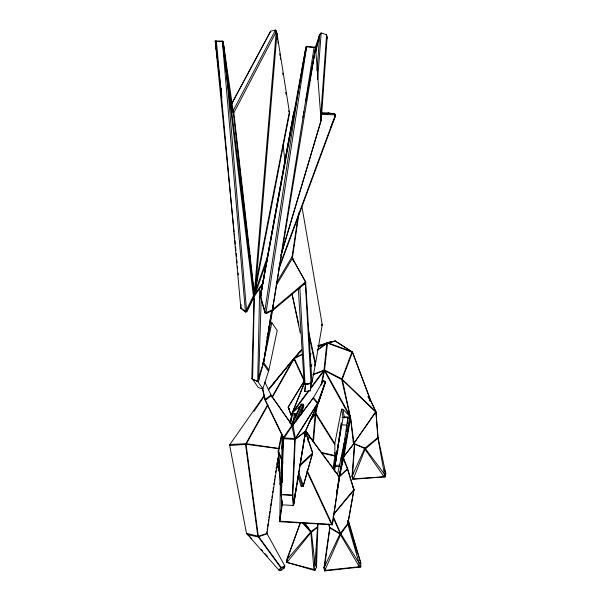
<?xml version="1.0" encoding="UTF-8"?>
<svg xmlns="http://www.w3.org/2000/svg" width="601" height="601" viewBox="0 0 601 601"><rect width="100%" height="100%" fill="white"/><g stroke="black" fill="none" stroke-linecap="round" stroke-linejoin="round"><path stroke-width="0.9" d="M304.572 380.884L294.31 358.406L301.552 350.015L299.929 352.201M316.554 548.563L316.502 567.104L314.871 570.514L286.624 562.348L286.94 559.05L300.387 522.487M347.333 423.45L347.874 417.567L344.35 417.665L343.028 409.311L349.632 416.275L324.457 370.855L327.553 342.683L335.583 341.128L352.502 352.133L370.516 400.349L376.008 411.925L378.021 437.423L385.759 473.648L385.511 476.788L352.84 479.275L352.028 476.3L354.515 443.816M297.946 476.796L301.274 486.239L303.189 486.239L312.588 453.229L305.699 432.427L305.601 433.757M281.959 501.211L282.117 504.825L281.058 494.33L283.079 436.739M282.064 482.445L282.342 435.53M281.801 500.468L281.771 504.216L282.207 501.324M281.914 482.678L282.222 435.853M292.867 422.556L294.505 414.217L296.503 414.502M254.283 297.585L252.578 379.449L257.679 381.304L258.64 380.794L263.764 361.689L272.756 309.372M240.746 304.745L240.408 306.563L240.843 308.321L245.426 312.039L246.643 311.814L254.095 296.511L276.235 31.74L275.491 30.05L270.653 31.192L231.791 103.605M333.555 470.005L335.583 458.375L334.952 455.423L334.81 443.583L341.623 409.011L343.103 417.53L335.854 458.646M335.974 457.812L334.524 471.154M259.715 288.232L257.679 381.304M314.916 568.651L314.871 570.514L313.902 569.455L286.624 562.348L287.563 560.741M318.605 346.604L326.982 342.683L335.11 341.06L352.502 352.133L342.247 379.216L350.548 417.958L343.524 458.901L339.347 477.254L332.3 524.696L279.803 521.751L280.374 482.4M261.157 299.764L258.64 380.794L257.536 381.154L252.578 379.449L251.834 378.397L254.05 298.862M317.967 523.719L316.502 567.104L314.999 564.414L311.423 532.155L304.669 522.878M261.42 291.38L261.623 284.859M216.645 52.167L215.511 42.881L216.383 41.003L222.415 41.048L253.389 295.872L254.095 296.511L255.335 293.739L257.22 278.128M334.952 455.566L321.633 452.485M264.838 382.048L271.299 395.578L292.124 425.177L283.169 437.911L283.664 438.722L281.351 494.751L282.117 504.825L293.28 505.486L305.488 431.135L318.973 400.95L325.464 381.522L323.188 380.846L313.061 398.32L292.649 425.215L283.664 438.722L265.214 400.446L262.321 388.314M302.1 413.075L303.768 405.179L303.092 404.188L301.672 404.097L291.763 425.162L294.76 439.421L292.439 494.841L293.213 505.524L294.482 497.35M298.134 216.044L292.124 256.695L292.424 258.34L305.624 281.869L305.045 283.341L272.959 310.341L266.476 313.361L264.988 312.963L260.346 296.902L261.014 292.289L293.746 112.56L295.512 107.218M282.222 479.786L280.787 484.969L278.669 451.103L281.892 434.636M240.993 304.534L240.843 308.321M245.426 312.039L253.389 295.872L253.682 291.049L233.361 112.552L223.204 41.822L222.415 41.048L222.806 43.835M354.658 443.418L352.517 475.887L353.358 478.869L352.84 479.275L353.448 477.502M305.526 434.891L305.376 436.063M320.649 117.608L326.591 34.7L321.182 32.92L319.777 34.467L315.247 47.607M317.02 70.617L319.777 34.467L315.818 51.844M317.644 79.55L321.182 32.92L319.078 36.045L315.54 51.566M343.276 456.91L350.255 417.41L341.668 379.419L352.073 351.713L327.553 342.683L317.283 350.105M251.263 302.596L246.643 311.814L227.629 85.259L223.204 41.822L253.682 291.049L254.193 291.861L255.425 291.109L276.978 33.401L275.491 30.05L232.655 111.703L233.819 112.89L254.193 291.861L253.389 295.872M317.711 524.132L314.999 564.414L313.902 569.455L310.785 531.645L304.234 522.825M340.234 432.232L335.05 466.601L339.407 466.459M334.472 470.087L341.218 422.826M312.911 441.142L315.179 414.224L317.208 404.21M313.459 442.103L315.848 413.263L317.861 403.339M318.402 346.86L326.854 343.028L323.954 370.825L321.039 385.264M339.017 479.065L347.874 417.567M249.25 257.198L249.415 255.335M249.588 253.472L249.753 251.609M250.008 258.595L250.264 255.801M311.739 380.794L310.266 390.838L304.767 391.521L305.451 384.107L310.95 383.43L311.22 381.605M310.266 390.838L310.95 383.43M337.897 476.12L339.49 475.646L343.073 458.075L347.551 469.291L353.861 489.98L347.851 524.207L359.052 562.987L359.323 566.743L360.78 566.968L360.818 563.182L348.347 520.226M260.932 294.092L261.841 287.173L264.132 277.121M304.767 391.521L305.593 384.385M296.203 421.166L303.768 405.179L303.144 404.961L303.092 404.188L293.205 425.253L292.011 425.042L292.439 425.2M281.05 254.824L321.069 120.425L315.698 49.169L314.796 47.178L307.179 46.367L305.932 47.013L260.346 296.902L306.578 46.855L314.075 47.592L315.72 47.186L272.478 309.74L272.959 310.341L273.816 308.659L305.624 281.869L311.972 382.176L310.987 383.235L305.406 384.302L304.159 383.648L298.321 289.028M262.75 283.116L255.335 293.739L254.193 291.861L255.23 290.336L256.124 283.83M270.119 320.521L270.39 318.673M271.329 312.182L271.599 310.326M298.9 409.897L299.388 406.569L300.425 406.419M328.935 524.568L329.739 527.933L323.924 567.877L324.63 570.95L360.78 566.968L360.292 565.18M266.596 533.598L266.867 531.75M267.137 529.894L267.415 528.046M267.685 526.198L268.091 523.418M268.369 521.57L268.639 519.722M268.91 517.867L269.323 515.095M269.594 513.246L269.864 511.391M270.142 509.543L270.412 507.695M270.683 505.839L271.096 503.067M271.367 501.219L271.637 499.363M271.915 497.515L272.185 495.667M272.591 492.888L272.869 491.04M273.139 489.191L273.41 487.336M273.823 484.564L274.094 482.716M274.364 480.86L274.642 479.012M274.912 477.164L275.183 475.308M275.596 472.536L275.867 470.688M276.137 468.833L276.415 466.985M276.821 464.212L277.091 462.357M277.369 460.509L277.639 458.661M292.612 412.789L290.681 423.758M279.48 521.39L282.23 501.82M299.11 212.378L292.477 257.333L293.273 260.992M264.027 395.751L229.882 444.507L229.702 445.559L246.485 533.335L278.954 570.184L280.945 570.364L284.085 568.095L284.844 566.014L266.942 533.515L278.526 455.175M282.162 504.93L279.713 521.533L283.432 521.345M294.753 495.502L295.023 493.661M296.826 483.888L293.874 503.841L293.213 505.524M297.225 481.153L297.495 479.328M345.019 439.677L345.29 437.859M346.236 431.495L346.499 429.677M346.769 427.859L347.04 426.041M332.939 468.69L334.937 456.084L321.573 453.034M340.512 430.384L340.797 428.543M341.083 426.702L341.36 424.862L347.175 425.125M271.652 310.447L263.471 363.012L262.269 363.725M335.478 461.38L335.749 459.044M272.02 310.191L263.764 361.689L262.592 362.546M312.588 452.283L312.422 454.146L299.937 465.858L305.488 431.135L319.184 401.183L325.464 381.522L317.388 403.602L295.264 438.52L283.169 437.911M291.906 425.17L292.845 425.223L313.482 397.667L317.959 403.098L295.459 438.685L294.76 439.421L283.664 438.722M304.467 381.86L304.159 383.648L305.451 384.46L311.033 383.393L311.408 381.575M290.133 423.457L291.973 413.638L304.301 382.747M290.26 423.292L291.951 413.743L304.444 383.25M336.823 492.279L339.588 476.736L347.648 468.795L343.261 457.121L353.951 443.358L375.798 411.557L341.729 378.863L324.638 370.051L312.948 374.34M267.084 337.672L267.422 335.831M268.917 327.537L269.248 325.697M267.069 338.348L267.4 336.53M267.723 334.712L268.008 332.736M268.384 331.076L269.864 322.895M262.261 286.805L261.014 292.289L293.746 112.56M302.859 117.323L303.197 115.482M303.535 113.634L303.881 111.786M305.736 101.637L315.72 47.186L309.815 80.504M310.364 356.543L310.957 353.471M337.582 474.084L340.835 458.879L341.849 458.841M336.808 490.957L337.146 489.131M337.484 487.298L339.302 475.774M340.301 432.938L335.854 458.555M298.449 474.647L298.81 472.754L303.4 485.758L302.581 486.337L298.389 474.925M325.291 564.407L323.924 567.877L340.158 533.568L333.164 517.258M250.64 269.06L251.165 266.296M251.075 268.887L251.428 267.047M255.23 290.336L289.554 113.176L276.978 33.401L276.235 31.74L233.819 112.89L232.362 111.576L226.344 68.89M304.504 380.606L288.247 406.9L291.793 417.086M305.654 432.307L305.781 431.668L294.76 439.421M321.708 384.392L324.457 370.855L325.141 370.892L342.307 379.832L375.888 412.278L377.961 438.392L384.392 473.994L384.054 476.796L353.358 478.869L365.047 449.225L378.119 438.016M281.599 434.057L278.21 450.607L280.043 484.293L280.487 484.819M282.162 441.232L282.523 439.444M281.508 448.774L282.628 443.328M344.14 442.824L340.872 458.818L343.051 458.315M258.933 376.699L263.554 362.305L271.87 322.729L269.421 322.534M262.847 388.892L257.513 381.102L252.968 379.794L258.302 387.577L262.847 388.892L268.887 370.096L277.204 330.52L271.87 322.729M300.35 406.742L300.718 404.984L301.672 404.097L301.725 404.871L300.718 404.984L291.064 425.403M301.048 414.923L302.957 405.863M338.258 475.902L339.189 476.285L339.986 475.714L347.648 468.795L353.966 489.469L333.968 513.69M297.976 476.886L298.246 475.624M326.546 39.786L327.162 37.044L326.591 34.7L326.238 35.384M304.835 436.807L305.646 432.284L312.76 452.778L300.139 464.618M254.193 291.861L289.321 112.282L288.548 110.779M282.282 476.262L280.043 484.293L280.787 484.969M378.021 437.423L364.694 448.308L352.028 476.3L352.99 473.693M312.588 453.229L303.189 486.239L301.274 486.239L301.048 485.593L301.882 486.141M280.96 255.53L321.242 120.26L327.162 37.044L326.538 38.284M262.472 287.03C257.994 295.692 263.967 304.309 264.988 312.963M261.014 292.289L262.367 287.796M305.759 431.037L293.619 504.96L292.83 495.066L295.241 439.346L305.624 430.797M255.425 291.109L268.467 253.938M255.335 293.739L267.107 260.21M300.365 522.862L287.218 559.298L287 562.311L310.8 532.832L317.689 527.175M278.601 268.609L335.388 114.821L334.622 113.762L328.454 112.898L321.129 112.77M278.428 270.375L334.9 117.435L335.388 114.821L321.317 114.423M291.763 414.262L292.514 412.955M325.276 569.207L324.63 570.95L340.895 533.861L347.851 524.207L347.656 521.225M367.827 396.472L370.539 401.34L370.749 400.784L352.509 352.351L326.711 342.87L327.553 342.683M330.903 126.961L334.9 117.435L334.877 115.843M278.669 451.103L278.286 451.997L282.861 463.123M307.93 441.044L309.665 436.168L305.654 431.052M308.148 439.887L309.507 435.958L305.488 431.135M288.247 406.9L289.427 410.092M292.259 413.383L296.661 413.804M292.206 413.503L291.876 414.224L292.326 414.66L294.475 414.99M291.973 413.638L292.912 411.632L308.441 390.838M270.653 31.192L231.806 103.56M252.104 300.921L252.946 299.245M368.616 397.118L370.516 400.349L370.126 401.137L370.749 400.784L376.008 411.925L353.38 444.019L354.042 443.628L365.175 448.323L384.392 473.994L385.759 473.648L384.332 469.238M323.135 380.951L323.714 380.846L325.111 382.131L324.931 382.604L323.188 380.846L325.689 381.943L317.959 403.098L319.206 400.349M267.791 404.488L245.546 444.297L257.791 536.19L280.712 567.629L284.085 568.095L284.844 566.014L280.712 567.629L278.954 570.184L280.945 570.364L281.088 567.321L258.34 536.242L246.057 444.304L267.791 405.367M271.937 397.141L293.589 358.797L301.552 350.015M272.388 397.216L294.31 358.406L301.785 354.823M271.299 395.578L265.214 400.446M313.129 398.208L317.651 403.737L318.973 400.95M276.272 283.259L292.124 256.695L292.935 259.354L305.736 282.425L305.383 284.033L311.033 383.393M343.284 456.88L339.227 475.819M276.152 285.483L292.424 258.34L292.935 259.354M288.871 555.857L287.218 559.298L310.649 532.02L311.423 532.155L303.445 523.306M304.444 380.726L288.172 407.298L291.778 416.763M260.346 296.902L261.367 295.331M314.661 364.769L315.548 363.425L322.264 324.773L301.98 206.902M253.975 411.437L264.372 396.044M268.534 389.884L272.493 384.873M264.981 399.778L270.961 394.992M254.095 296.511L263.118 283.462M268.294 389.658L293.904 358.301L301.852 354.447M279.375 461.538L277.241 464.873L279.893 473.498M278.962 462.282L277.241 464.873L279.6 470.591M310.657 387.87L324.022 370.013M308.899 391.018L292.732 412.707L299.388 406.569M310.574 388.772L324.638 370.051L349.722 415.201L350.511 417.312L354.042 443.628L343.374 457.361M310.386 419.821L315.382 413.233L315.848 413.263L334.81 443.583M309.087 422.27L315.179 414.224L315.81 414.262L334.749 444.575M314.511 365.994L315.548 363.425L308.583 331.414M333.36 514.794L353.854 490.356L353.966 489.469M283.094 371.719L270.104 387.713M284.889 369.585L286.084 368.158M287.879 366.024L301.033 350.36L301.124 350.781M273.68 383.453L275.476 381.319M321.497 325.652L322.264 324.773L321.497 324.142M293.979 500.723L294.069 500.115M278.714 450.157L278.21 450.607L282.831 461.846M267.881 312.174L266.476 313.361L264.816 310.927L298.509 89.707L305.932 47.013L306.127 48.869M307.179 46.367L306.578 46.855L266.025 312.753L272.478 309.74L314.075 47.592L314.796 47.178M317.351 350.18L327.485 342.878M283.176 568.005L284.506 567.074M326.884 113.957L328.454 112.898M365.175 448.323L364.597 448.654L363.402 447.309M269.751 322.932L270.871 322.301L269.984 321.452M370.516 400.349L369.472 400.747M312.978 374.859L323.406 370.787L324.457 370.855M267.017 533.726L258.047 536.963L247.311 534.552L248.07 534.657L246.485 533.335L258.34 536.242L266.942 533.515M302.979 284.897L305.383 284.033L305.045 283.341L303.437 283.927M317.884 345.658L326.952 343.239M330.58 342.269L335.11 341.06L335.801 341.413L334.825 341.488L335.11 341.06L335.448 341.503M317.801 346.003L325.862 343.862M329.649 527.287L340.158 533.568L347.806 523.524L353.974 489.823L352.614 486.036M294.708 438.828L295.459 438.685L292.867 425.095L292.041 425.177L270.886 395.105M329.739 527.933L340.083 534.004L340.895 533.861L359.052 562.987L360.818 563.182L347.611 521.007M338.566 475.887L339.588 476.736L332.3 524.696M229.702 445.559L246.057 444.304L279.48 448.722M229.882 444.507L246.215 443.666L279.277 448.564M310.184 364.972L311.896 364.912M341.961 457.586L341.15 457.616L342.983 457.384L349.744 416.373L350.548 417.958L353.456 443.906M335.148 465.377L339.512 465.212M365.438 448.624L364.597 448.654L384.054 476.796L385.511 476.788L384.963 475.008M310.078 366.189L311.791 366.137M347.769 418.341L349.812 418.266L349.962 416.884L344.35 416.959L343.524 417.44L344.35 417.665M321.505 113.409L334.622 113.762L334.862 115.046M342.067 417.304L343.344 417.364M310.785 531.645L317.486 526.934L317.628 524.726M293.228 425.035L291.816 424.945L291.568 424.336M342.502 409.198L341.977 409.086M294.31 358.406L293.904 358.301L293.964 358.917L304.324 381.387M293.964 358.917L269.571 388.344M340.158 533.568L340.895 533.861L333.127 516.364M353.621 443.763L364.694 448.308M283.86 438.152L265.409 400.341L262.554 388.216M335.989 457.181L334.84 452.523M279.375 521.187L332.218 524.5L307.291 470.974M249.317 536.054L251.811 538.849M261.157 549.337L262.404 550.741M264.891 553.536L267.385 556.331M302.198 522.487L310.649 532.02M340.083 534.004L359.323 566.743L325.043 570.341L324.54 567.043L329.791 528.271L328.777 524.012M251.834 378.397L252.803 379.584M305.796 431.24L339.28 476.848L305.781 431.668M269.075 326.523L270.044 327.936M263.554 362.305L268.887 370.096M263.17 363.492L268.512 371.283M294.505 414.217L295.993 416.388M288.292 407.275L289.577 409.724M306.833 471.259L331.902 525.026M320.491 119.028L321.069 120.425L320.581 118.54M279.848 470.305L277.339 464.378L279.796 472.461M337.514 448.579L338.19 450.284M272.569 305.233L273.816 308.659L273.109 304.932M216.383 41.003L240.821 307.757L245.388 311.461L222.408 41.574L216.51 41.461L215.241 40.876L234.09 232.046M347.994 520.466L356.844 552.665M261.45 290.726L261.645 291.5M292.086 293.806L298.9 324.991M308.696 333.728L315.315 364.942L311.972 382.176L310.687 383.092L305.007 384.129L299.831 286.985M291.913 293.784L300.267 332.962M276.19 30.794L277.046 36.308M277.331 38.148L277.609 39.982M277.895 41.822L278.18 43.663M279.743 53.774L280.028 55.615M280.314 57.456L280.592 59.296M282.725 73.082L283.011 74.922M285.708 92.396L285.993 94.229M216.037 46.593L215.241 40.876L221.919 97.617M216.435 49.387L216.698 51.243M224.511 55.893L224.774 57.749M225.029 59.604L225.428 62.391M225.691 64.247L226.081 67.034M216.991 54.954L217.329 57.749M217.787 61.46L218.125 64.247M221.078 88.407L221.303 90.263M283.146 144.593L285.114 163.104M234.277 233.917L234.736 238.574M234.923 240.445L235.291 244.171M235.562 246.973L235.93 250.7M236.208 253.502L236.486 256.296M236.854 260.023L237.125 262.825M237.493 266.551L237.68 268.422M238.139 273.079L238.319 274.95M281.546 458.465L281.989 466.819M282.462 435.402L282.801 444.207M282.868 445.972L282.936 447.73M343.073 457.887L343.532 458.135L343.073 457.887M292.83 495.066L292.447 495.449L281.351 494.751L281.058 494.33L292.83 495.066"/></g></svg>
